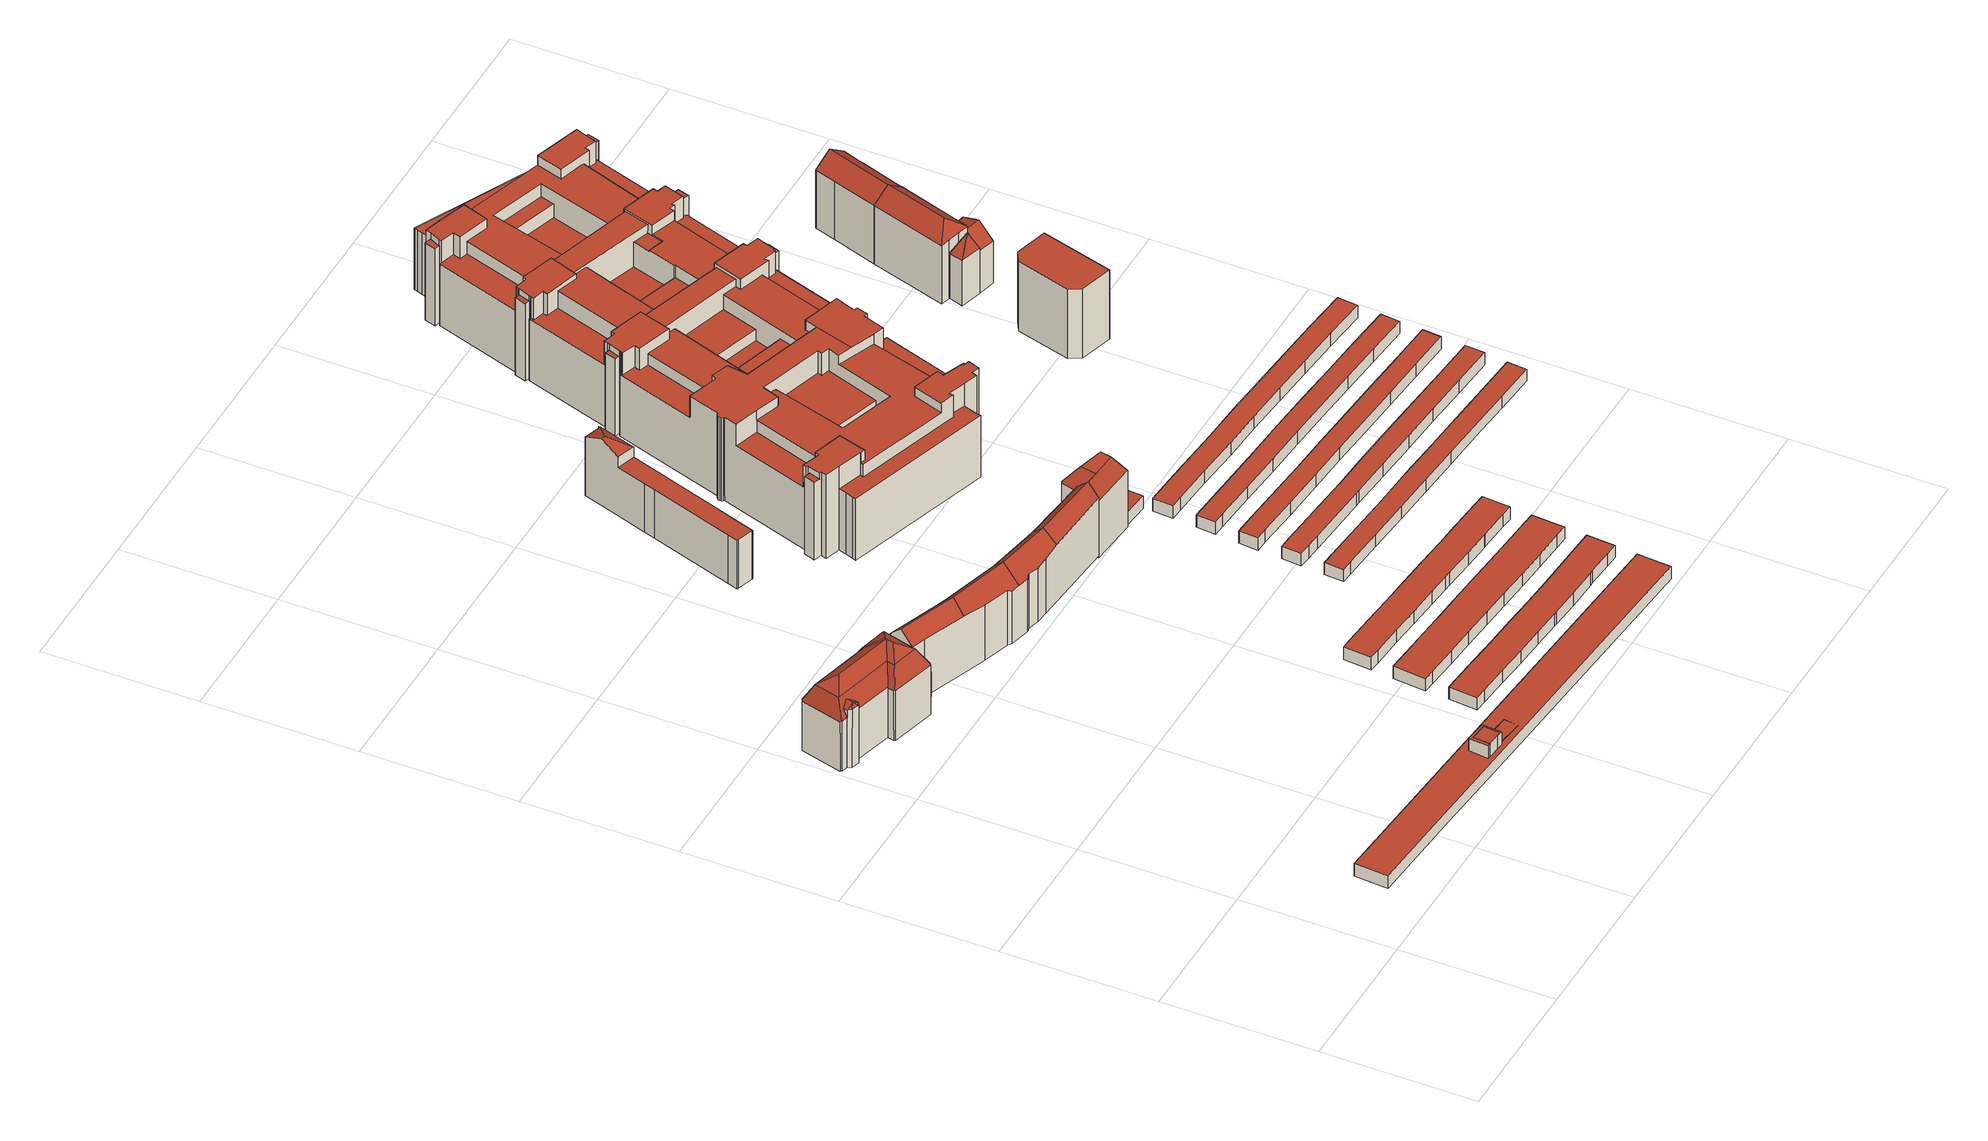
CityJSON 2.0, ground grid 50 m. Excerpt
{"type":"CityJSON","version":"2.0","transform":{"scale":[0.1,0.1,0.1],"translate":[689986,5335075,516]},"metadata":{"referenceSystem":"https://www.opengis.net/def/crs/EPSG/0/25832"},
"CityObjects":{
"building1":{"type":"Building","attributes":{"Gemeindeschluessel":"09162000","HoeheDach":"544.720","HoeheGrund":"517.690","Methode":"2000","NiedrigsteTraufeDesGebaeudes":"535.480","Geometrietyp2DReferenz":"3000","function":"31001_9998","roofType":"3400","measuredHeight":27.03},"geometry":[{"type":"MultiSurface","lod":"2","boundaries":[[[0,1,2,3]],[[4,5,6,7]],[[8,9,10,11,12,13,14,15,16,17,2,1,18]],[[19,20,21,22]],[[23,24,25,26,6,5,27,28,29]],[[13,30,14]],[[4,22,21,27,5]],[[31,15,14,30,32]],[[29,28,33,34,35]],[[36,37,38,39]],[[35,34,8,40]],[[7,6,26,41]],[[42,31,43]],[[44,45,46,47]],[[48,49,50,47]],[[51,12,11,52]],[[53,3,2,17,54,55]],[[56,57,9]],[[16,54,17]],[[58,40,8,18,59]],[[41,26,25,60]],[[31,54,16,15]],[[19,48,47,46,20]],[[42,55,54,31]],[[56,34,44,57]],[[61,62,63,64]],[[33,28,45]],[[38,37,23,29,40,58]],[[57,44,47,50,65,66]],[[0,67,59,18,1]],[[61,52,11,10,62]],[[68,64,63,66,65]],[[51,69,70,32,30,13,12]],[[10,9,57,66,63,62]],[[70,43,31,32]],[[36,39,67,0,3,53,69,51,52,61,64,68,49,48,19,22,4,7,41,60,71]],[[36,71,24,23,37]],[[68,65,50,49]],[[29,35,40]],[[8,34,56,9]],[[60,25,24,71]],[[69,53,55,42,43,70]],[[67,39,38,58,59]],[[34,33,45,44]],[[45,28,27,21,20,46]]],"semantics":{"surfaces":[{"type":"WallSurface"},{"type":"RoofSurface"},{"type":"GroundSurface"}],"values":[0,0,1,0,1,0,0,1,1,0,1,0,1,1,0,0,0,1,0,1,0,1,0,1,1,0,1,1,1,0,0,0,0,1,1,2,0,0,1,1,0,0,0,1,1]}}]},
"building2":{"type":"Building","attributes":{"Gemeindeschluessel":"09162000","HoeheDach":"529.378","HoeheGrund":"520.380","Methode":"1000","NiedrigsteTraufeDesGebaeudes":"529.378","Geometrietyp2DReferenz":"3000","function":"31001_2000","roofType":"1000","measuredHeight":9},"geometry":[{"type":"MultiSurface","lod":"2","boundaries":[[[72,73,74,75,76,77,78]],[[78,77,79,80]],[[73,72,81,82]],[[80,79,83,84,85,82,81]],[[77,76,83,79]],[[75,74,85,84]],[[74,73,82,85]],[[72,78,80,81]],[[76,75,84,83]]],"semantics":{"surfaces":[{"type":"RoofSurface"},{"type":"WallSurface"},{"type":"GroundSurface"}],"values":[0,1,1,2,1,1,1,1,1]}}]},
"building3":{"type":"Building","attributes":{"Gemeindeschluessel":"09162000","HoeheDach":"528.223","HoeheGrund":"519.420","Methode":"3100","NiedrigsteTraufeDesGebaeudes":"528.223","Geometrietyp2DReferenz":"3000","function":"31001_2000","roofType":"1000","measuredHeight":8.8},"geometry":[{"type":"MultiSurface","lod":"2","boundaries":[[[86,87,88,89]],[[90,91,92,93]],[[91,86,89,92]],[[91,90,87,86]],[[89,88,93,92]],[[87,90,93,88]]],"semantics":{"surfaces":[{"type":"WallSurface"},{"type":"RoofSurface"},{"type":"GroundSurface"}],"values":[0,0,0,1,2,0]}}]},
"building4":{"type":"Building","attributes":{"Gemeindeschluessel":"09162000","HoeheDach":"524.776","HoeheGrund":"520.360","Methode":"1000","NiedrigsteTraufeDesGebaeudes":"524.776","Geometrietyp2DReferenz":"3000","function":"31001_2000","roofType":"1000","measuredHeight":4.42},"geometry":[{"type":"MultiSurface","lod":"2","boundaries":[[[94,95,96,97,98]],[[94,98,82,81]],[[98,97,85,82]],[[82,85,99,100,81]],[[97,96,99,85]],[[95,94,81,100]],[[96,95,100,99]]],"semantics":{"surfaces":[{"type":"RoofSurface"},{"type":"WallSurface"},{"type":"GroundSurface"}],"values":[0,1,1,2,1,1,1]}}]},
"building5":{"type":"Building","attributes":{"Gemeindeschluessel":"09162000","HoeheDach":"529.369","HoeheGrund":"520.380","Methode":"1000","NiedrigsteTraufeDesGebaeudes":"524.870","Geometrietyp2DReferenz":"3000","function":"51009_1610","roofType":"1000","measuredHeight":8.99},"geometry":[{"type":"MultiSurface","lod":"2","boundaries":[[[101,102,103,104]],[[105,104,103,106]],[[107,101,104,105]],[[108,109,110,111,112,113,114,115,116,117]],[[109,108,117,118,119,120]],[[121,122,120,119,118,123,124,125,126,127],[106,128,107,105]],[[111,110,109,120,122,121,127,112]],[[124,123,118,117,116,115,114,125]],[[127,126,125,114,113,112]],[[128,102,101,107]],[[106,103,102,128]]],"semantics":{"surfaces":[{"type":"RoofSurface"},{"type":"WallSurface"},{"type":"GroundSurface"}],"values":[0,1,1,2,1,0,1,1,1,1,1]}}]},
"building6":{"type":"Building","attributes":{"Gemeindeschluessel":"09162000","HoeheDach":"542.610","HoeheGrund":"517.540","Methode":"2000","NiedrigsteTraufeDesGebaeudes":"535.355","Geometrietyp2DReferenz":"3000","function":"31001_9998","roofType":"3400","measuredHeight":25.07},"geometry":[{"type":"MultiSurface","lod":"2","boundaries":[[[129,130,131,132,133,134,135,136]],[[137,138,139,134]],[[140,141,142,143,144]],[[145,143,142,146,147,148,149,150,151]],[[152,137,134,133]],[[153,154,155,156]],[[157,158,159,160]],[[161,146,142,141]],[[162,163,164,165]],[[166,167,168,169]],[[170,171,172,173]],[[174,175,176,177]],[[178,179,129,136,180]],[[140,144,181,182]],[[174,183,184,185,175]],[[135,186,145,187]],[[188,189,190,191,179,178,192,193,194,195,196,197,198,199,161,141,140,182,200,170,173,201,202,183,174,177,162,165,203,153,156,166,169,204,157,160]],[[139,185,184,205,206,186]],[[194,207,208,195]],[[189,132,131,190]],[[207,209,187,210,208]],[[134,139,186,135]],[[169,168,211,204]],[[186,206,212,172,171,213,181,144,143,145]],[[165,164,214,203]],[[188,160,159,138,137,152]],[[138,159,158,211,168,167,155,154,214,164,163,176,175,185,139]],[[199,147,146,161]],[[196,195,208,210,151,150]],[[197,149,148,198]],[[194,193,215,209,207]],[[173,172,212,201]],[[156,155,167,166]],[[191,130,129,179]],[[204,211,158,157]],[[202,201,212,206,205]],[[190,131,130,191]],[[178,180,216,192]],[[196,150,149,197]],[[198,148,147,199]],[[177,176,163,162]],[[187,145,151,210]],[[182,181,213,200]],[[189,188,152,133,132]],[[192,216,215,193]],[[202,205,184,183]],[[215,216,180,136,135,187,209]],[[200,213,171,170]],[[203,214,154,153]]],"semantics":{"surfaces":[{"type":"RoofSurface"},{"type":"WallSurface"},{"type":"GroundSurface"}],"values":[0,0,1,0,0,1,1,1,1,1,1,1,1,1,1,0,2,0,1,1,0,0,1,0,1,1,0,1,1,1,1,1,1,1,1,1,1,1,1,1,1,0,1,1,1,1,0,1,1]}}]},
"building7":{"type":"Building","attributes":{"Gemeindeschluessel":"09162000","HoeheDach":"524.872","HoeheGrund":"520.462","Methode":"1000","NiedrigsteTraufeDesGebaeudes":"524.872","Geometrietyp2DReferenz":"3000","function":"51009_1610","roofType":"1000","measuredHeight":4.41},"geometry":[{"type":"MultiSurface","lod":"2","boundaries":[[[217,218,219,220]],[[221,222,223,224]],[[225,226,218,217]],[[227,228,229,230]],[[231,232,233,234]],[[235,236,228,227]],[[237,238,239,240]],[[230,229,241,242]],[[234,233,243,244]],[[245,246,247,248]],[[249,250,246,245]],[[222,221,237,240,249,245,248,251,252,225,217,220,253,254,235,227,230,242,231,234,244,255]],[[242,241,232,231]],[[248,247,256,251]],[[253,257,258,254]],[[252,259,226,225]],[[253,220,219,257]],[[251,256,259,252]],[[244,243,260,255]],[[222,255,260,223]],[[221,224,238,237]],[[223,260,243,233,232,241,229,228,236,258,257,219,218,226,259,256,247,246,250,239,238,224]],[[254,258,236,235]],[[240,239,250,249]]],"semantics":{"surfaces":[{"type":"WallSurface"},{"type":"GroundSurface"},{"type":"RoofSurface"}],"values":[0,0,0,0,0,0,0,0,0,0,0,1,0,0,0,0,0,0,0,0,0,2,0,0]}}]},
"building8":{"type":"Building","attributes":{"Gemeindeschluessel":"09162000","HoeheDach":"541.720","HoeheGrund":"517.350","Methode":"2000","NiedrigsteTraufeDesGebaeudes":"535.090","Geometrietyp2DReferenz":"3000","function":"31001_9998","roofType":"1000","measuredHeight":24.37,"storeysAboveGround":4},"geometry":[{"type":"MultiSurface","lod":"2","boundaries":[[[261,262,263,264]],[[265,266,267,268]],[[269,270,271,272]],[[273,274,266,265]],[[275,276,277]],[[261,264,278,279,277,276,280]],[[272,271,274,273]],[[262,261,280,281]],[[282,275,277,279,283]],[[281,280,276,275,282,284,285,286]],[[287,278,264,263]],[[288,289,290,267,266,274,271,270,291,292,285,284,293]],[[294,295,288,293,283,279,278,287]],[[268,267,290,296]],[[297,292,291,298]],[[262,281,286,297,298,269,272,273,265,268,296,299,295,294,287,263]],[[298,291,270,269]],[[284,282,283,293]],[[299,289,288,295]],[[296,290,289,299]],[[286,285,292,297]]],"semantics":{"surfaces":[{"type":"WallSurface"},{"type":"RoofSurface"},{"type":"GroundSurface"}],"values":[0,0,0,0,1,1,0,0,1,0,0,1,0,0,0,2,0,0,0,0,0]}}]},
"building9":{"type":"Building","attributes":{"Gemeindeschluessel":"09162000","HoeheDach":"524.924","HoeheGrund":"520.401","Methode":"1000","NiedrigsteTraufeDesGebaeudes":"524.924","Geometrietyp2DReferenz":"3000","function":"51009_1610","roofType":"1000","measuredHeight":4.52},"geometry":[{"type":"MultiSurface","lod":"2","boundaries":[[[300,301,302,303]],[[304,305,306,307]],[[307,306,308,309]],[[309,308,310,311]],[[301,312,313,302]],[[314,315,316,317]],[[318,319,313,312]],[[320,321,322,323]],[[324,325,326,327]],[[323,322,328,329]],[[326,325,310,308,306,305,330,303,302,313,319,331,332,333,316,315,328,322,321,334]],[[335,333,332,336]],[[337,331,319,318]],[[338,327,326,334]],[[317,316,333,335]],[[311,310,325,324]],[[338,334,321,320]],[[301,300,339,304,307,309,311,324,327,338,320,323,329,314,317,335,336,337,318,312]],[[339,330,305,304]],[[336,332,331,337]],[[329,328,315,314]],[[339,300,303,330]]],"semantics":{"surfaces":[{"type":"WallSurface"},{"type":"RoofSurface"},{"type":"GroundSurface"}],"values":[0,0,0,0,0,0,0,0,0,0,1,0,0,0,0,0,0,2,0,0,0,0]}}]},
"building10":{"type":"Building","attributes":{"Gemeindeschluessel":"09162000","HoeheDach":"524.903","HoeheGrund":"520.391","Methode":"2000","NiedrigsteTraufeDesGebaeudes":"524.903","Geometrietyp2DReferenz":"3000","function":"51009_1610","roofType":"1000","measuredHeight":4.51},"geometry":[{"type":"MultiSurface","lod":"2","boundaries":[[[340,341,342,343]],[[344,345,346,347]],[[348,349,350,351,352,353,354,355,356,357,358,340,343,359,360,361,362,344,347,363,364,365,366,367]],[[363,368,369,364]],[[366,370,371,367]],[[367,371,372,348]],[[360,373,374,361]],[[375,376,377,378,379,372,371,370,380,369,368,346,345,381,374,373,382,342,341,383,384,385,386]],[[375,386,355,354,353]],[[356,385,384,357]],[[357,384,383,358]],[[347,346,368,363]],[[352,376,375,353]],[[348,372,379,349]],[[364,369,380,365]],[[362,381,345,344]],[[358,383,341,340]],[[365,380,370,366]],[[350,378,377,351]],[[349,379,378,350]],[[343,342,382,359]],[[359,382,373,360]],[[361,374,381,362]],[[355,386,385,356]],[[351,377,376,352]]],"semantics":{"surfaces":[{"type":"WallSurface"},{"type":"GroundSurface"},{"type":"RoofSurface"}],"values":[0,0,1,0,0,0,0,2,0,0,0,0,0,0,0,0,0,0,0,0,0,0,0,0,0]}}]},
"building11":{"type":"Building","attributes":{"Gemeindeschluessel":"09162000","HoeheDach":"542.840","HoeheGrund":"516.677","Methode":"2000","NiedrigsteTraufeDesGebaeudes":"536.944","Geometrietyp2DReferenz":"3000","function":"31001_9998","roofType":"3100","measuredHeight":26.16},"geometry":[{"type":"MultiSurface","lod":"2","boundaries":[[[387,388,389,390]],[[391,392,393,394,395]],[[396,390,389,397,398,159]],[[399,400,401,402,403]],[[404,387,390,396,400,399,392,391,405,406,407,408]],[[409,410,402,401,159,398]],[[388,387,404,411]],[[388,412,409,397,389]],[[410,413,394,393,403,402]],[[399,403,393,392]],[[411,404,408,414]],[[407,415,414,408]],[[409,398,397]],[[405,416,417,406]],[[412,413,410,409]],[[396,159,401,400]],[[411,414,415,417,416,395,394,413,412,388]],[[391,395,416,405]],[[406,417,415,407]]],"semantics":{"surfaces":[{"type":"WallSurface"},{"type":"GroundSurface"},{"type":"RoofSurface"}],"values":[0,0,0,0,1,2,0,2,2,0,0,0,2,0,2,0,2,0,0]}}]},
"building12":{"type":"Building","attributes":{"Gemeindeschluessel":"09162000","HoeheDach":"521.130","HoeheGrund":"516.505","Methode":"1000","NiedrigsteTraufeDesGebaeudes":"521.130","Geometrietyp2DReferenz":"3000","function":"31001_2523","roofType":"1000","measuredHeight":4.62},"geometry":[{"type":"MultiSurface","lod":"2","boundaries":[[[418,419,420,421]],[[422,423,424,425]],[[426,418,421,427,428,422,425,429]],[[428,427,430,431]],[[426,432,419,418]],[[425,424,433,429]],[[420,419,432,433,424,423,431,430]],[[429,433,432,426]],[[428,431,423,422]],[[427,421,420,430]]],"semantics":{"surfaces":[{"type":"WallSurface"},{"type":"GroundSurface"},{"type":"RoofSurface"}],"values":[0,0,1,0,0,0,2,0,0,0]}}]},
"building13":{"type":"Building","attributes":{"Gemeindeschluessel":"09162000","HoeheDach":"524.681","HoeheGrund":"520.390","Methode":"2000","NiedrigsteTraufeDesGebaeudes":"524.681","Geometrietyp2DReferenz":"3000","function":"51009_1610","roofType":"1000","measuredHeight":4.29},"geometry":[{"type":"MultiSurface","lod":"2","boundaries":[[[434,435,436,437]],[[438,439,440,441]],[[442,443,444,445,446]],[[437,436,447,448]],[[449,450,451,452]],[[449,452,453,454,455,438,441,456,434,437,448,446,445,444,457,458,459,460]],[[456,461,435,434]],[[452,451,462,453]],[[458,463,464,459]],[[457,465,463,458]],[[442,447,436,435,461,440,439,466,462,451,450,467,464,463,465,443]],[[441,440,461,456]],[[448,447,442,446]],[[462,466,455,454,453]],[[455,466,439,438]],[[459,464,467,460]],[[460,467,450,449]],[[444,443,465,457]]],"semantics":{"surfaces":[{"type":"WallSurface"},{"type":"GroundSurface"},{"type":"RoofSurface"}],"values":[0,0,0,0,0,1,0,0,0,0,2,0,0,0,0,0,0,0]}}]},
"building14":{"type":"Building","attributes":{"Gemeindeschluessel":"09162000","HoeheDach":"524.780","HoeheGrund":"520.285","Methode":"2000","NiedrigsteTraufeDesGebaeudes":"524.780","Geometrietyp2DReferenz":"3000","function":"51009_1610","roofType":"1000","measuredHeight":4.5},"geometry":[{"type":"MultiSurface","lod":"2","boundaries":[[[468,469,470,471,472]],[[473,474,475,476]],[[477,478,479,480]],[[481,482,483,484]],[[485,481,484,486,487,488,489,477,480,490,491,492,493,473,476,494,472,471,470,495]],[[489,496,478,477]],[[494,497,468,472]],[[480,479,498,490]],[[495,499,500,485]],[[485,500,482,481]],[[488,501,496,489]],[[470,469,499,495]],[[487,502,501,488]],[[491,503,504,492]],[[492,504,505,493]],[[476,475,497,494]],[[468,497,475,474,505,504,503,498,479,478,496,501,502,483,482,500,499,469]],[[493,505,474,473]],[[483,502,487,486,484]],[[490,498,503,491]]],"semantics":{"surfaces":[{"type":"WallSurface"},{"type":"GroundSurface"},{"type":"RoofSurface"}],"values":[0,0,0,0,1,0,0,0,0,0,0,0,0,0,0,0,2,0,0,0]}}]},
"building15":{"type":"Building","attributes":{"Gemeindeschluessel":"09162000","HoeheDach":"524.690","HoeheGrund":"520.250","Methode":"2000","NiedrigsteTraufeDesGebaeudes":"524.690","Geometrietyp2DReferenz":"3000","function":"51009_1610","roofType":"1000","measuredHeight":4.44},"geometry":[{"type":"MultiSurface","lod":"2","boundaries":[[[506,507,508,509]],[[510,511,512,513,514,515,516,517,518,519,520,521,522,523,524,525,506,509]],[[519,526,527,520]],[[528,529,524,523,522]],[[509,508,530,510]],[[515,531,532,516]],[[516,532,533,517]],[[511,534,535,512]],[[517,533,536,518]],[[510,530,534,511]],[[514,537,531,515]],[[525,538,507,506]],[[521,539,528,522]],[[528,539,527,526,536,533,532,531,537,540,535,534,530,508,507,538,529]],[[518,536,526,519]],[[513,540,537,514]],[[520,527,539,521]],[[512,535,540,513]],[[524,529,538,525]]],"semantics":{"surfaces":[{"type":"WallSurface"},{"type":"GroundSurface"},{"type":"RoofSurface"}],"values":[0,1,0,0,0,0,0,0,0,0,0,0,0,2,0,0,0,0,0]}}]},
"building16":{"type":"Building","attributes":{"name":"Fach- und Berufsfachschule und Fachakademie","Gemeindeschluessel":"09162000","HoeheDach":"547.740","HoeheGrund":"517.218","Methode":"2000","NiedrigsteTraufeDesGebaeudes":"534.267","Geometrietyp2DReferenz":"3000","function":"31001_9998","roofType":"1000","measuredHeight":30.52,"storeysAboveGround":6},"geometry":[{"type":"MultiSurface","lod":"2","boundaries":[[[541,542,543,544,545]],[[546,547,548,549]],[[550,551,552,553]],[[554,555,556,557]],[[558,559,560,561]],[[562,563,564,565,566,567,568,569]],[[570,571,572,573,574,575,576,577,578,579,580,581,582]],[[583,584,585,586,587,588,589,590,591,541,545,592,593,594,595]],[[596,582,581,597]],[[598,579,578,599]],[[591,600,542,541]],[[601,602,603,604]],[[567,605,573,572,606,568]],[[607,608,609,610]],[[611,580,579,598]],[[612,613,614,615]],[[616,617,618,619]],[[620,621,622,623]],[[624,625,626,627,628]],[[629,630,631,559,558,632]],[[633,634,635,636,637,638,639,640]],[[641,642,643,644,645]],[[646,647,648,649]],[[650,651,652,653]],[[626,625,654,655]],[[656,657,658,659]],[[660,661,662,663,664,665]],[[666,667,668,669,670,671,672,673]],[[674,675,676,677]],[[559,631,678,560]],[[679,680,681,682]],[[632,558,561,683]],[[684,685,686,687]],[[688,547,546,689]],[[690,635,634,691,692,693]],[[694,695,696,697]],[[698,699,697,700]],[[701,702,703,704]],[[705,706,707,708,709,710,711,712]],[[713,714,715,716,717,718,719,720]],[[721,575,574,722]],[[723,724,725,726]],[[727,728,729,730]],[[731,732,733,734,735,736]],[[737,738,739,740,741]],[[553,552,662,661]],[[742,743,744,745,746]],[[747,748,749,715,714,705,712,750]],[[700,697,696,751,752]],[[753,754,755,639,638,756]],[[757,758,666,673]],[[759,760,761,762]],[[763,764,765,766]],[[708,672,671,767,768,769,770,709]],[[771,772,773,774,775,776,777,778,779,742,746,780,781,782]],[[783,784,785,786]],[[787,788,789,790]],[[791,687,686,792,793,794,795,796]],[[797,798,544,543,799,800,801,802,803]],[[804,805,806,807,808,809,810,811,812,813,814,815]],[[816,703,702,609,608,817,818,819,820,681,680,765,764,821]],[[822,823,824,825,555,554]],[[567,566,826,658,657,827,828,829,734,733,830,831,832,833,763,766,605]],[[741,740,834,835]],[[748,836,772,771,837,749]],[[833,821,764,763]],[[838,839,840,841]],[[842,843,844,834]],[[845,803,802,846]],[[586,847,848,587]],[[849,850,600,591,851]],[[852,853,854,855]],[[856,800,799,857,858]],[[859,860,861,862]],[[863,864,827,657,656,865]],[[866,737,741,835]],[[682,867,721,722,868,869,679]],[[733,732,870,830]],[[545,544,798,592]],[[871,872,873,874]],[[875,876,871,874]],[[877,548,547,688]],[[878,879,731,736]],[[880,577,576,881]],[[882,694,697,699,883,789,788,854,853,701,704,884]],[[708,707,692,691,885,601,604,757,673,672]],[[886,807,806,887]],[[888,889,890,891]],[[645,644,892,624,628]],[[793,792,879,878]],[[551,550,893,894,617,616]],[[669,668,895,896,897,750,712,711]],[[772,836,898,773]],[[882,884,816,821,833,832]],[[899,900,770,769]],[[768,767,901,902]],[[903,904,889,888]],[[731,879,792,686,685,905,906,751,696,695,907,870,732]],[[562,908,865,656,659,909,648,647,563]],[[631,630,910,678]],[[868,605,766,869]],[[827,864,911,828]],[[912,876,875,913]],[[914,682,681,820,915]],[[633,885,691,634]],[[916,815,814,917]],[[918,590,589,919]],[[920,871,876,912]],[[921,922,923,924,886,887,925,893,550,553,661]],[[562,569,926,908]],[[594,927,928,595]],[[828,911,929,829]],[[930,744,743,847,586,585]],[[931,932,933,934,935,936]],[[937,776,775,938]],[[939,940,941,942,825,824,943,753,756,944,945,690,693]],[[862,861,904,903]],[[780,946,947,781]],[[948,949,950,951]],[[779,652,743,742]],[[600,850,952,953,857,542]],[[693,692,707,706,713,720,954,939]],[[954,720,719,739,738,955,956,676,675]],[[781,947,957,782]],[[804,815,916,677,676,956]],[[958,701,853,852]],[[959,960,961,962,812]],[[908,926,863,865]],[[963,829,929,795,794]],[[555,825,942,964]],[[965,623,622,966]],[[841,840,801,800,856]],[[881,576,575,721,967]],[[611,951,950,597,581,580]],[[659,658,826,909]],[[855,854,788,787]],[[902,899,769,768]],[[900,710,709,770]],[[596,597,950,949,936,935,968,969,970,971,972,973]],[[636,945,944,637]],[[931,936,949,948]],[[974,975,976,977]],[[925,978,894,893]],[[570,582,596,973,896,895]],[[694,882,832,831,907,695]],[[979,747,750,897,972,971]],[[869,766,765,680,679]],[[966,622,621,980]],[[858,857,953,981]],[[555,964,982,983,674,677,916,917,984,962,961,556]],[[969,985,986,970]],[[857,799,543,542]],[[863,926,569,568,606,667,666,758,603,602,987,976,975,988,890,889,904,861,860,796,795,929,911,864]],[[752,751,906,989]],[[990,867,682,914]],[[924,808,807,886]],[[583,991,992,584]],[[993,587,848,994,995]],[[637,944,756,638]],[[891,890,988,996]],[[668,667,571,570,895]],[[995,994,651,650]],[[981,953,952,997]],[[982,941,940,983]],[[959,812,811,548,877]],[[610,609,702,701,958]],[[919,589,588,998]],[[965,989,906,905,620,623]],[[999,883,699,698]],[[806,805,1000,978,925,887]],[[1001,923,922,1002]],[[998,588,587,993]],[[1003,1004,612,615]],[[851,591,590,918]],[[979,986,985,1005,934,933,873,872,1006,1007,898,836,748,747]],[[1008,943,824,823]],[[915,820,819,1009]],[[970,986,979,971]],[[725,724,1010,629,632,683,1011,1012]],[[791,796,860,859]],[[923,809,808,924]],[[746,745,946,780]],[[660,1013,921,661]],[[996,988,975,974]],[[905,685,684,980,621,620]],[[584,992,930,585]],[[984,813,812,962]],[[705,714,713,706]],[[664,663,643,642]],[[652,651,994,848,847,743]],[[548,811,810,549]],[[785,1014,1015,1010,724,723,1003,615,614,786]],[[987,602,601,885,633,640]],[[755,977,976,987,640,639]],[[790,789,883,999]],[[670,901,767,671]],[[878,736,735,963,794,793]],[[722,574,573,605,868]],[[564,563,647,646]],[[655,654,728,727]],[[1014,991,583,595,928,1015]],[[604,603,758,757]],[[797,803,845,927,594,593]],[[665,664,1016,1017]],[[1018,689,546,549]],[[1009,819,818,1019]],[[997,952,850,849]],[[830,870,907,831]],[[939,954,675,674,983,940]],[[1002,922,921,1013]],[[1020,653,652,779,778]],[[599,578,577,880]],[[932,913,875,874,873,933]],[[935,934,1005,968]],[[664,642,1021,1016]],[[1022,817,608,607]],[[826,566,565,649,648,909]],[[972,897,896,973]],[[805,804,956,955,726,725,1012,1000]],[[917,814,813,984]],[[669,711,710,900,899,902,901,670]],[[1019,818,817,1022]],[[565,564,646,649]],[[930,992,991,1014,785,784,957,947,946,745,744]],[[774,1007,1006,775]],[[840,839,729,728,654,625,624]],[[1020,1023,937,938,920,912,913,932,931,948,951,611,598,599,880,881,967,990,914,915,1009,1019,1022,607,610,958,852,855,787,790,999,698,700,752,989,965,966,980,684,687,791,859,862,903,888,891,996,974,977,755,754,1024,759,762,822,554,557,960,959,877,688,689,1018,1001,1002,1013,660,665,1017,1025,641,645,628,627,626,655,727,730,838,841,856,858,981,997,849,851,918,919,998,993,995,650,653]],[[866,835,834,844,613,612,1004]],[[557,556,961,960]],[[910,630,629,1010,1015,928,927,845,846,618,617,894,978,1000,1012,1011]],[[1025,1021,642,641]],[[754,753,943,1008,1024]],[[968,1005,985,969]],[[910,1011,683,561,560,678]],[[964,942,941,982]],[[723,726,955,738,737,866,1004,1003]],[[1018,549,810,809,923,1001]],[[846,802,801,840,624,892,619,618]],[[967,721,867,990]],[[735,734,829,963]],[[1020,778,777,1023]],[[1017,1016,1021,1025]],[[773,898,1007,774]],[[1008,823,761,760]],[[1023,777,776,937]],[[762,761,823,822]],[[606,572,571,667]],[[717,842,834,740,718]],[[635,690,945,636]],[[730,729,839,838]],[[704,703,816,884]],[[715,749,837,783,786,614,613,844,843,716]],[[771,782,957,784,783,837]],[[740,739,719,718]],[[592,798,797,593]],[[717,716,843,842]],[[938,775,1006,872,871,920]],[[616,619,892,644,643,663,662,552,551]],[[1024,1008,760,759]]],"semantics":{"surfaces":[{"type":"WallSurface"},{"type":"RoofSurface"},{"type":"GroundSurface"}],"values":[0,1,0,0,0,0,1,1,0,0,0,0,0,0,0,0,0,1,0,0,1,0,0,0,0,0,0,0,0,1,0,1,0,0,0,0,0,0,0,0,0,1,0,0,0,0,0,0,0,0,0,0,0,0,1,0,0,0,1,1,1,0,1,0,0,0,0,0,0,0,0,0,0,0,0,1,1,0,0,0,1,0,0,0,1,1,0,0,0,0,0,1,0,0,0,0,0,1,1,0,0,0,0,0,0,0,0,0,1,0,0,0,0,0,0,1,0,0,0,0,1,0,1,0,0,0,0,0,0,0,0,0,0,0,0,0,1,1,1,0,0,0,0,0,0,0,0,0,0,1,0,0,1,0,0,0,0,0,0,0,0,0,0,0,0,0,0,0,0,0,0,0,1,0,1,0,0,0,0,0,0,0,0,0,0,0,0,1,0,1,0,0,0,0,0,1,1,0,0,0,0,0,0,0,0,0,0,0,0,0,0,0,0,0,1,0,0,0,0,0,0,0,1,1,0,1,2,0,0,1,0,0,0,0,0,0,0,0,0,0,0,0,0,1,0,0,0,1,0,0,0,1,0,0,0,0,0,1,0]}}]},
"building17":{"type":"Building","attributes":{"Gemeindeschluessel":"09162000","HoeheDach":"524.690","HoeheGrund":"520.210","Methode":"2000","NiedrigsteTraufeDesGebaeudes":"524.690","Geometrietyp2DReferenz":"3000","function":"51009_1610","roofType":"1000","measuredHeight":4.48},"geometry":[{"type":"MultiSurface","lod":"2","boundaries":[[[1026,1027,1028,1029]],[[1029,1028,1030,1031]],[[1032,1033,1034,1035]],[[1031,1036,1037,1038,1039,1040,1041,1042,1032,1035,1043,1044,1045,1046,1047,1048,1026,1029]],[[1049,1050,1039,1038,1037,1036]],[[1051,1052,1053,1034,1033,1054,1055,1056,1050,1049,1030,1028,1027,1057,1058]],[[1040,1056,1055,1041]],[[1047,1058,1057,1048]],[[1048,1057,1027,1026]],[[1031,1030,1049,1036]],[[1043,1053,1052,1044]],[[1051,1058,1047,1046,1045]],[[1042,1054,1033,1032]],[[1035,1034,1053,1043]],[[1044,1052,1051,1045]],[[1039,1050,1056,1040]],[[1041,1055,1054,1042]]],"semantics":{"surfaces":[{"type":"WallSurface"},{"type":"GroundSurface"},{"type":"RoofSurface"}],"values":[0,0,0,1,0,2,0,0,0,0,0,0,0,0,0,0,0]}}]},
"building18":{"type":"Building","attributes":{"Gemeindeschluessel":"09162000","HoeheDach":"524.680","HoeheGrund":"520.190","Methode":"2000","NiedrigsteTraufeDesGebaeudes":"524.680","Geometrietyp2DReferenz":"3000","function":"51009_1610","roofType":"1000","measuredHeight":4.49},"geometry":[{"type":"MultiSurface","lod":"2","boundaries":[[[1059,1060,1061,1062]],[[1063,1064,1060,1059]],[[1065,1066,1067,1068,1069,1070,1071,1072,1073,1074,1061,1060,1064,1075,1076,1077,1078,1079]],[[1080,1072,1071,1081]],[[1082,1065,1079,1083]],[[1084,1069,1068,1085]],[[1086,1066,1065,1082]],[[1087,1073,1072,1080]],[[1088,1067,1066,1086]],[[1085,1068,1067,1088]],[[1083,1079,1078,1089]],[[1090,1074,1073,1087]],[[1091,1076,1075,1092]],[[1092,1075,1064,1063]],[[1062,1061,1074,1090]],[[1083,1089,1093,1091,1092,1063,1059,1062,1090,1087,1080,1081,1094,1084,1085,1088,1086,1082]],[[1093,1077,1076,1091]],[[1094,1070,1069,1084]],[[1081,1071,1070,1094]],[[1089,1078,1077,1093]]],"semantics":{"surfaces":[{"type":"WallSurface"},{"type":"RoofSurface"},{"type":"GroundSurface"}],"values":[0,0,1,0,0,0,0,0,0,0,0,0,0,0,0,2,0,0,0,0]}}]},
"building19":{"type":"Building","attributes":{"Gemeindeschluessel":"09162000","HoeheDach":"542.508","HoeheGrund":"517.196","Methode":"2000","NiedrigsteTraufeDesGebaeudes":"542.508","Geometrietyp2DReferenz":"3000","function":"31001_9998","roofType":"1000","measuredHeight":25.31,"storeysAboveGround":12},"geometry":[{"type":"MultiSurface","lod":"2","boundaries":[[[1095,1096,1097,1098]],[[1099,1100,1101,1095,1098,1102,1103]],[[1098,1097,1104,1102]],[[1105,1106,1107,1108,1104,1097,1096]],[[1102,1104,1108,1103]],[[1096,1095,1101,1105]],[[1103,1108,1107,1099]],[[1100,1106,1105,1101]],[[1099,1107,1106,1100]]],"semantics":{"surfaces":[{"type":"WallSurface"},{"type":"GroundSurface"},{"type":"RoofSurface"}],"values":[0,1,0,2,0,0,0,0,0]}}]},
"building20":{"type":"Building","attributes":{"Gemeindeschluessel":"09162000","HoeheDach":"536.493","HoeheGrund":"517.410","Methode":"2000","NiedrigsteTraufeDesGebaeudes":"533.760","Geometrietyp2DReferenz":"3000","function":"31001_9998","roofType":"2100","measuredHeight":19.08,"storeysAboveGround":5},"geometry":[{"type":"MultiSurface","lod":"2","boundaries":[[[1109,1110,1111,1112,1113,1114]],[[1115,1114,1113,1116,1117,1118]],[[1119,1120,1121,1117,1116,1113,1112,1111]],[[1109,1114,1115,1118,1122,1123]],[[1119,1124,1123,1120]],[[1124,1110,1109,1123]],[[1123,1122,1118,1117,1121,1120]],[[1111,1110,1124,1119]]],"semantics":{"surfaces":[{"type":"WallSurface"},{"type":"GroundSurface"},{"type":"RoofSurface"}],"values":[0,0,1,2,0,2,0,0]}}]},
"building21":{"type":"Building","attributes":{"Gemeindeschluessel":"09162000","HoeheDach":"537.500","HoeheGrund":"517.406","Methode":"2000","NiedrigsteTraufeDesGebaeudes":"532.754","Geometrietyp2DReferenz":"3000","function":"31001_9998","roofType":"3100","measuredHeight":20.09},"geometry":[{"type":"MultiSurface","lod":"2","boundaries":[[[1125,1126,1127,1128]],[[1129,1111,1130,1131,1132]],[[1128,1133,1132,1131,1134,1135,1125]],[[1126,1125,1135,1136]],[[1128,1127,1137,1133]],[[1138,1139,1134,1131,1130]],[[1119,1138,1130,1111]],[[1138,1119,1140,1139]],[[1126,1136,1140,1119,1111,1129,1137,1127]],[[1139,1140,1136,1135,1134]],[[1129,1132,1133,1137]]],"semantics":{"surfaces":[{"type":"WallSurface"},{"type":"RoofSurface"},{"type":"GroundSurface"}],"values":[0,0,1,0,0,1,0,0,2,0,0]}}]},
"building22":{"type":"Building","attributes":{"Gemeindeschluessel":"09162000","HoeheDach":"542.770","HoeheGrund":"517.300","Methode":"2000","NiedrigsteTraufeDesGebaeudes":"538.617","Geometrietyp2DReferenz":"3000","function":"31001_9998","roofType":"3200","measuredHeight":25.47,"storeysAboveGround":7},"geometry":[{"type":"MultiSurface","lod":"2","boundaries":[[[1141,1142,1143,1144]],[[1145,1143,1142,1146,1147,1148]],[[1147,1149,1150,1148]],[[1151,1152,1153,1154]],[[1142,1141,1155,1154,1153,1146]],[[1156,1157,1152,1151]],[[1158,1148,1150,1159]],[[1151,1154,1155,1141,1144,1160,1158,1159,1161,1156]],[[1144,1143,1145,1160]],[[1149,1162,1157,1156,1161,1159,1150]],[[1146,1153,1152,1157,1162,1149,1147]],[[1160,1145,1148,1158]]],"semantics":{"surfaces":[{"type":"WallSurface"},{"type":"RoofSurface"},{"type":"GroundSurface"}],"values":[0,1,1,0,0,0,0,2,0,0,1,0]}}]},
"building23":{"type":"Building","attributes":{"Gemeindeschluessel":"09162000","HoeheDach":"542.635","HoeheGrund":"517.330","Methode":"1000","NiedrigsteTraufeDesGebaeudes":"538.480","Geometrietyp2DReferenz":"3000","function":"31001_9998","roofType":"3100","measuredHeight":25.3,"storeysAboveGround":7},"geometry":[{"type":"MultiSurface","lod":"2","boundaries":[[[1163,1164,1165,1166,1167,1168]],[[1169,1170,1171,1172]],[[1173,1169,1172,1156,1161,1159,1174,1175,1176,1177,1178]],[[1164,1177,1176,1165]],[[1173,1179,1170,1169]],[[1178,1180,1179,1173]],[[1177,1164,1180,1178]],[[1172,1171,1181,1156]],[[1168,1167,1166,1175,1174,1159]],[[1175,1166,1165,1176]],[[1181,1171,1170,1179,1180,1164,1163]],[[1161,1156,1181,1163,1168,1159]]],"semantics":{"surfaces":[{"type":"RoofSurface"},{"type":"WallSurface"},{"type":"GroundSurface"}],"values":[0,1,2,1,1,1,1,1,1,1,0,1]}}]}
},
"vertices":[
[198,1689,17],[198,1689,198],[74,1722,199],[74,1722,17],[390,1796,17],[390,1796,196],[385,1781,197],[385,1781,17],[238,1711,258],[34,1762,258],[6,1740,202],[8,1738,198],[26,1734,200],[27,1733,197],[30,1747,226],[55,1749,243],[76,1735,226],[72,1720,196],[198,1689,197],[240,1838,17],[240,1838,196],[387,1801,196],[387,1801,17],[343,1627,200],[346,1629,196],[355,1665,197],[362,1692,197],[388,1799,200],[350,1777,258],[320,1663,258],[27,1733,226],[49,1726,243],[28,1731,227],[294,1745,287],[293,1740,287],[286,1715,287],[341,1625,17],[341,1625,196],[196,1663,196],[196,1663,17],[231,1686,258],[362,1692,17],[59,1714,228],[35,1720,228],[260,1795,258],[261,1799,258],[238,1837,199],[235,1835,195],[235,1835,17],[235,1834,17],[235,1834,197],[26,1734,17],[8,1738,17],[61,1713,17],[72,1720,226],[61,1713,227],[93,1791,287],[56,1846,258],[194,1665,201],[193,1668,197],[355,1665,17],[4,1743,17],[4,1743,196],[39,1879,197],[39,1879,17],[44,1882,198],[42,1881,202],[193,1668,17],[44,1882,17],[34,1720,17],[34,1720,227],[346,1629,17],
[845,96,134],[848,119,134],[850,141,134],[850,145,134],[795,150,134],[791,95,134],[845,90,134],[791,95,44],[845,90,44],[845,96,44],[848,119,44],[795,150,44],[850,145,44],[850,141,44],
[362,1692,122],[405,1676,122],[405,1676,34],[362,1692,34],[395,1650,122],[355,1665,122],[355,1665,34],[395,1650,34],
[845,96,88],[947,84,88],[952,131,88],[850,141,88],[848,119,88],[952,131,44],[947,84,44],
[850,89,134],[856,153,134],[785,160,134],[778,96,134],[778,96,89],[785,160,89],[850,89,89],[1769,90,44],[1763,5,44],[777,78,44],[531,96,44],[190,120,44],[190,129,44],[197,230,44],[781,187,44],[788,187,44],[1771,115,44],[1771,115,89],[1769,90,89],[1763,5,89],[531,96,89],[777,78,89],[788,187,89],[781,187,89],[197,230,89],[190,129,89],[190,120,89],[856,153,89],
[791,1542,207],[805,1545,213],[843,1534,209],[885,1532,214],[945,1527,221],[948,1570,266],[765,1604,266],[753,1550,208],[1184,1546,266],[1192,1583,231],[953,1607,231],[580,1718,15],[569,1723,15],[569,1723,196],[579,1718,198],[580,1718,198],[573,1698,231],[558,1726,198],[544,1729,201],[542,1733,196],[529,1735,201],[385,1781,211],[382,1769,231],[1177,1509,227],[1005,1620,15],[1005,1620,201],[1012,1619,202],[1012,1619,15],[1042,1610,15],[1042,1610,211],[1194,1594,213],[1194,1594,15],[558,1726,15],[981,1621,15],[981,1621,205],[989,1621,202],[989,1621,15],[1020,1617,15],[1020,1617,205],[1027,1614,208],[1027,1614,15],[604,1705,15],[604,1705,207],[746,1667,203],[746,1667,15],[966,1622,15],[966,1622,205],[979,1624,199],[979,1624,15],[724,1557,15],[791,1542,15],[724,1557,206],[589,1711,204],[589,1711,15],[821,1649,15],[821,1649,203],[955,1624,203],[775,1640,231],[561,1663,266],[1177,1509,15],[885,1532,15],[843,1534,15],[805,1545,15],[713,1567,15],[623,1595,15],[405,1676,15],[362,1692,15],[385,1781,15],[529,1735,15],[542,1733,15],[544,1729,15],[593,1713,15],[759,1668,15],[810,1656,15],[997,1621,15],[1030,1616,15],[810,1656,196],[781,1663,194],[405,1676,222],[362,1692,222],[548,1623,222],[372,1733,266],[1030,1616,203],[759,1668,195],[593,1713,199],[997,1621,201],[623,1595,216],[713,1567,213],
[1042,237,45],[1042,237,89],[1004,240,89],[1004,240,45],[1734,190,45],[1777,187,45],[1777,187,89],[1734,190,89],[1141,229,45],[1141,229,89],[1249,314,45],[1249,314,89],[1347,307,89],[1347,307,45],[1543,292,45],[1543,292,89],[1642,287,89],[1642,287,45],[1149,322,45],[1149,322,89],[1647,195,45],[1647,195,89],[1635,195,89],[1635,195,45],[1445,299,89],[1445,299,45],[1740,282,89],[1740,282,45],[1439,206,45],[1439,206,89],[1432,207,89],[1432,207,45],[1534,200,45],[1534,200,89],[1339,214,45],[1241,221,45],[1012,333,45],[1048,330,45],[1783,279,45],[1339,214,89],[1012,333,89],[1048,330,89],[1241,221,89],[1783,279,89],
[842,2909,225],[842,2909,14],[840,2903,14],[840,2903,228],[605,2356,14],[605,2356,191],[601,2357,191],[601,2357,14],[699,2459,14],[699,2459,191],[660,2338,191],[660,2338,14],[656,2339,14],[656,2339,191],[802,2781,228],[841,2903,228],[777,2856,257],[782,2922,228],[762,2861,257],[843,2909,225],[843,2909,14],[802,2780,228],[743,2799,228],[802,2780,191],[802,2779,191],[802,2779,14],[782,2922,14],[712,2703,191],[700,2665,191],[612,2391,191],[758,2643,191],[773,2688,191],[743,2799,191],[742,2798,14],[712,2703,14],[612,2391,14],[773,2688,14],[758,2643,14],[700,2665,14],
[1746,354,44],[1788,351,44],[1788,351,89],[1746,354,89],[1548,366,44],[1548,366,89],[1450,374,89],[1450,374,44],[1355,381,89],[1355,381,44],[1253,389,89],[1253,389,44],[1794,457,44],[1794,457,89],[1261,496,44],[1261,496,89],[1362,489,89],[1362,489,44],[1754,460,44],[1754,460,89],[1026,514,44],[1026,514,89],[1064,511,89],[1064,511,44],[1155,396,44],[1155,396,89],[1054,404,89],[1054,404,44],[1164,504,89],[1164,504,44],[1646,360,89],[1655,467,89],[1558,474,89],[1459,482,89],[1016,407,89],[1459,482,44],[1558,474,44],[1655,467,44],[1016,407,44],[1646,360,44],
[1766,621,44],[1766,621,89],[1806,618,89],[1806,618,44],[1565,544,44],[1565,544,89],[1465,552,89],[1465,552,44],[1032,585,44],[1040,676,44],[1076,674,44],[1178,666,44],[1274,658,44],[1375,650,44],[1441,645,44],[1472,643,44],[1570,635,44],[1655,629,44],[1668,628,44],[1799,526,44],[1759,530,44],[1660,536,44],[1653,537,44],[1439,554,44],[1368,559,44],[1268,567,44],[1171,575,44],[1069,582,44],[1439,554,89],[1368,559,89],[1171,575,89],[1069,582,89],[1032,585,89],[1759,530,89],[1660,536,89],[1375,650,89],[1274,658,89],[1178,666,89],[1076,674,89],[1040,676,89],[1268,567,89],[1653,537,89],[1799,526,89],[1668,628,89],[1655,629,89],[1570,635,89],[1472,643,89],
[1336,1497,7],[1336,1497,213],[1177,1509,213],[1177,1509,7],[1358,1599,7],[1355,1604,7],[1355,1604,213],[1356,1601,216],[1358,1599,213],[1194,1594,7],[1184,1543,268],[1192,1582,214],[1209,1641,7],[1204,1638,7],[1204,1638,215],[1206,1639,218],[1209,1641,214],[1340,1501,7],[1356,1593,7],[1347,1558,7],[1345,1544,7],[1341,1518,7],[1223,1540,268],[1234,1594,268],[1340,1501,209],[1309,1534,268],[1317,1572,268],[1341,1518,213],[1345,1544,216],[1356,1593,213],[1347,1558,216],
[1431,1494,5],[1431,1494,51],[1340,1501,51],[1340,1501,5],[1347,1558,5],[1347,1558,51],[1356,1593,51],[1356,1593,5],[1435,1546,5],[1341,1518,5],[1345,1544,5],[1411,1579,5],[1341,1518,51],[1345,1544,51],[1435,1546,51],[1411,1579,51],
[2231,826,44],[2231,826,87],[2371,816,87],[2371,816,44],[1808,857,44],[1808,857,87],[1949,846,87],[1949,846,44],[2226,762,87],[1945,783,87],[1945,783,44],[2083,773,44],[2226,762,44],[2366,752,87],[2366,752,44],[1347,826,44],[1347,826,87],[1351,889,87],[1351,889,44],[1392,886,44],[1529,876,44],[1671,865,44],[2087,836,44],[1803,793,44],[1666,802,44],[1525,813,44],[1386,823,44],[2087,836,87],[1392,886,87],[1666,802,87],[1525,813,87],[1803,793,87],[1671,865,87],[1386,823,87],
[1662,941,88],[1447,957,88],[1447,957,43],[1535,950,43],[1662,941,43],[1955,921,43],[1955,921,88],[1813,931,88],[1813,931,43],[2098,975,43],[2098,975,88],[2241,964,88],[2241,964,43],[1362,1028,43],[1362,1028,88],[1402,1025,88],[1402,1025,43],[1357,964,43],[1539,1014,43],[1682,1003,43],[1818,995,43],[1960,985,43],[2383,954,43],[2378,890,43],[2237,900,43],[2093,911,43],[1677,940,43],[1397,960,43],[1960,985,88],[1677,940,88],[2383,954,88],[1397,960,88],[1357,964,88],[1818,995,88],[1682,1003,88],[2378,890,88],[2237,900,88],[2093,911,88],
[1545,1091,42],[1545,1091,87],[1408,1101,87],[1408,1101,42],[1367,1104,42],[1372,1166,42],[1413,1163,42],[1549,1153,42],[1692,1142,42],[1828,1134,42],[1970,1123,42],[2109,1113,42],[2251,1102,42],[2393,1092,42],[2389,1031,42],[2247,1041,42],[2104,1051,42],[1965,1061,42],[1824,1072,42],[1688,1080,42],[2393,1092,87],[2389,1031,87],[2104,1051,87],[1824,1072,87],[1367,1104,87],[1828,1134,87],[1970,1123,87],[2109,1113,87],[1372,1166,87],[1413,1163,87],[2251,1102,87],[1692,1142,87],[1688,1080,87],[2247,1041,87],[1549,1153,87],
[1871,3430,236],[1871,3430,293],[1871,3430,315],[1868,3421,315],[1868,3421,236],[1174,3333,294],[1162,3296,294],[1178,3291,294],[1190,3328,294],[1323,3578,236],[1323,3578,315],[1331,3603,315],[1331,3603,236],[1085,3000,12],[1085,3000,236],[1079,3002,236],[1079,3002,12],[1656,3448,185],[1656,3448,235],[1473,3507,235],[1473,3507,185],[1337,2432,235],[1278,2255,235],[1278,2255,183],[1261,2203,183],[1261,2203,281],[1324,2394,281],[1324,2394,315],[1337,2432,315],[1421,2546,316],[1408,2505,316],[1370,2376,316],[1449,2346,316],[1486,2334,316],[1495,2362,316],[1509,2406,316],[1521,2402,316],[1533,2439,316],[1521,2443,316],[1535,2487,316],[1537,2486,316],[1545,2509,316],[1753,3185,236],[1748,3170,236],[1779,3160,236],[1773,3141,236],[1784,3137,236],[1786,3143,236],[1792,3141,236],[1883,3426,236],[1877,3428,236],[1829,3434,236],[1825,3420,236],[1802,3427,236],[1723,3194,236],[1545,2509,236],[1537,2486,236],[1521,2443,12],[1533,2439,12],[1877,3428,293],[1079,2659,278],[1079,2659,315],[1088,2675,315],[1088,2675,278],[1449,2346,281],[1370,2376,315],[1421,2025,12],[1421,2025,315],[1415,2007,315],[1415,2007,12],[1535,2487,12],[1541,3094,277],[1541,3094,281],[1595,3077,281],[1595,3077,277],[1428,3546,315],[1428,3546,281],[1456,3631,281],[1456,3631,315],[833,2214,294],[845,2251,294],[825,2257,294],[813,2220,294],[1359,3663,235],[1378,3724,235],[1378,3724,12],[1368,3691,12],[1359,3663,12],[1590,3229,281],[1670,3495,281],[1670,3495,235],[1590,3229,185],[1060,2666,236],[1136,2899,236],[1104,2909,236],[1110,2928,236],[1064,2943,236],[1069,2951,236],[1063,2952,236],[979,2691,236],[1303,3660,12],[1303,3660,293],[1303,3660,315],[1309,3678,315],[1309,3678,12],[1116,2307,183],[1116,2307,235],[1099,2255,235],[1099,2255,183],[1792,3093,12],[1792,3093,294],[1772,3100,294],[1772,3100,12],[1384,3740,235],[1384,3740,12],[1148,2507,235],[1148,2507,281],[1146,2495,281],[1146,2495,235],[1283,3618,12],[1283,3618,236],[1283,3618,315],[1285,3625,315],[1285,3625,293],[1285,3625,12],[1137,2588,315],[1408,2505,315],[1408,2505,280],[1360,2520,280],[1360,2520,248],[1167,2579,248],[1167,2579,278],[1137,2588,278],[1174,3001,236],[1174,3001,298],[1248,3236,298],[1248,3236,236],[1486,3554,235],[1375,2092,236],[1375,2092,315],[1447,2064,315],[1447,2064,236],[1411,3284,185],[847,2257,12],[847,2257,317],[841,2259,317],[841,2259,12],[1162,3296,12],[1174,3333,12],[1104,2909,316],[1136,2899,278],[1216,2872,278],[1216,2872,316],[963,2150,236],[963,2150,317],[882,2177,317],[882,2177,236],[875,2153,12],[875,2153,236],[882,2177,12],[1365,2022,236],[1365,2022,315],[1309,2042,315],[1309,2042,236],[1507,2806,306],[1223,2894,306],[1223,2894,278],[1267,2880,278],[1267,2880,226],[1459,2821,226],[1459,2821,280],[1507,2806,280],[1246,2968,306],[1530,2878,306],[1530,2878,281],[1481,2893,281],[1481,2893,235],[1292,2953,235],[1292,2953,298],[1246,2968,298],[1495,2362,236],[1486,2334,236],[1612,3133,308],[1636,3215,308],[1351,3302,308],[1326,3229,308],[1388,3753,12],[1388,3753,235],[1849,3529,235],[1849,3529,12],[909,2265,317],[1006,2235,317],[1006,2235,281],[927,2259,281],[927,2259,236],[909,2265,236],[1380,3211,187],[1380,3211,298],[1328,3060,298],[1328,3060,235],[1328,3060,187],[1762,3104,236],[1762,3104,294],[1762,3104,315],[1759,3094,315],[1759,3094,236],[1501,2787,316],[1533,2886,316],[1533,2886,281],[1501,2787,280],[833,2193,317],[833,2193,12],[1069,2950,316],[1069,2950,12],[1063,2952,12],[1069,2951,316],[1146,2655,278],[1146,2655,315],[1055,2962,12],[1055,2962,294],[1067,2999,294],[1067,2999,12],[1293,2142,281],[1293,2142,315],[1382,2115,315],[1382,2115,281],[1197,2667,248],[1197,2667,186],[1228,2761,186],[1228,2761,226],[1615,2861,236],[1646,2851,236],[1644,2837,236],[1684,2824,236],[1679,2809,236],[1685,2807,236],[1776,3092,236],[1770,3094,236],[1772,3100,236],[1716,3109,236],[1715,3099,236],[1695,3105,236],[1690,3088,281],[1690,3088,315],[1607,3116,315],[1607,3116,281],[1346,1961,12],[1346,1961,236],[863,2115,236],[863,2115,12],[938,2562,12],[844,2271,317],[844,2271,236],[924,2519,236],[924,2519,315],[938,2562,315],[1825,3420,315],[1829,3434,315],[1885,3473,315],[1891,3492,315],[1842,3508,315],[1741,3540,315],[1715,3454,315],[1320,3214,315],[1353,3308,315],[1243,3342,315],[1237,3330,315],[1198,3341,315],[1192,3334,315],[1190,3328,315],[1178,3291,315],[1176,3285,315],[1172,3274,315],[1210,3263,315],[1206,3249,315],[1308,2028,315],[1447,2017,315],[1459,2054,315],[1439,2060,315],[1441,2066,315],[1260,2043,315],[1083,2994,12],[1083,2994,294],[1083,2994,316],[1085,3000,316],[1078,2262,281],[1103,2521,281],[1085,2467,281],[1004,2494,281],[979,2144,281],[963,2149,281],[959,2139,281],[1260,2043,281],[1513,3001,235],[1513,3001,187],[1646,2851,316],[1615,2861,281],[1845,3517,12],[1845,3517,235],[1842,3508,235],[1842,3508,12],[1516,3000,235],[1516,3000,281],[1513,3001,281],[1715,3454,281],[1741,3540,281],[1773,3141,294],[1784,3137,294],[1879,3434,12],[1879,3434,293],[1877,3428,12],[1357,1998,12],[1357,1998,236],[1349,1973,236],[1349,1973,12],[1891,3492,12],[1885,3473,293],[1885,3473,12],[934,2565,12],[934,2565,315],[932,2569,315],[932,2569,12],[1314,2455,315],[1103,2521,315],[1314,2455,235],[1558,3151,187],[1538,2349,236],[1449,2346,236],[1382,2115,236],[979,2144,317],[1677,2803,294],[1677,2803,316],[1666,2765,316],[1666,2765,294],[1685,2759,294],[1697,2796,294],[1178,3291,12],[904,2251,236],[904,2251,317],[1521,2402,12],[1509,2406,12],[959,2139,236],[867,2128,236],[1308,2028,236],[1060,2666,278],[1237,3330,236],[1243,3342,236],[931,2578,12],[931,2578,315],[934,2582,315],[934,2582,12],[1359,3663,315],[1350,3570,236],[1350,3570,281],[1421,2546,280],[1507,2520,280],[1585,2761,280],[1644,2837,316],[1420,2701,186],[1420,2701,226],[1389,2609,248],[1389,2609,186],[931,2574,12],[931,2574,315],[833,2214,317],[839,2211,317],[963,2149,317],[1310,2440,235],[1078,2262,235],[1486,3554,281],[1085,2467,315],[1697,2796,12],[1685,2759,12],[1447,2064,12],[1441,2066,12],[1206,3249,236],[1210,3263,236],[1883,3426,12],[1792,3141,12],[1677,2803,12],[1277,3620,236],[1186,3336,236],[1192,3334,236],[1198,3341,236],[1275,3332,236],[1310,2440,315],[1802,3427,281],[1723,3194,281],[1004,2494,315],[1779,3160,315],[1663,2759,12],[1665,2765,12],[1665,2765,316],[1663,2760,316],[1663,2760,236],[1663,2759,236],[1685,2807,12],[1679,2809,12],[1249,2977,316],[1135,3013,316],[1131,3000,316],[1089,3012,316],[1071,2957,316],[1064,2943,316],[1110,2928,316],[1716,3109,315],[1715,3099,315],[1669,2757,12],[1669,2757,236],[1578,2473,236],[1578,2473,12],[1900,3428,293],[1911,3465,293],[1249,2977,298],[1326,3229,298],[1320,3214,298],[1695,3105,315],[1365,2022,12],[1176,3285,12],[1170,3287,12],[1170,3287,236],[1176,3285,236],[1004,2494,236],[1089,3012,236],[813,2220,12],[825,2257,12],[1495,2362,12],[1656,2762,236],[1654,2754,236],[1612,2768,236],[1611,2754,236],[1585,2761,236],[1507,2520,236],[941,2587,12],[941,2587,315],[946,2587,315],[946,2587,12],[1275,3332,281],[1611,2754,316],[845,2251,12],[1911,3465,12],[1131,3000,236],[1135,3013,236],[1172,3274,236],[1654,2754,316],[1612,2768,316],[979,2691,315],[937,2585,315],[839,2211,12],[1538,2349,12],[1753,3185,315],[1748,3170,315],[1784,3137,12],[1804,3131,294],[1804,3131,12],[937,2585,12],[1900,3428,12],[1786,3143,12],[867,2128,12],[1353,3308,281],[1192,3334,12],[1186,3336,12],[1612,3133,277],[1558,3151,277],[1656,2762,316],[1679,2809,316],[1684,2824,316],[1071,2957,294],[1439,2060,12],[1636,3215,281],[1411,3284,281],[1351,3302,281],[1277,3620,12],[1638,3220,315],[1638,3220,281],[1269,3630,293],[1269,3630,12],[1190,3328,12],[1459,2054,12],[1770,3094,12],[1281,3667,293],[1447,2017,12],[1776,3092,12],[1071,2957,12],[1281,3667,12],
[1554,1229,42],[1554,1229,87],[1418,1239,87],[1418,1239,42],[1378,1242,87],[1378,1242,42],[2260,1240,42],[2260,1240,87],[2403,1228,87],[2403,1228,42],[1382,1304,42],[1423,1301,42],[1559,1291,42],[1702,1281,42],[1838,1273,42],[1979,1262,42],[2118,1251,42],[2398,1166,42],[2256,1177,42],[2114,1189,42],[1975,1199,42],[1834,1210,42],[1698,1218,42],[1382,1304,87],[1702,1281,87],[2114,1189,87],[2256,1177,87],[2398,1166,87],[2118,1251,87],[1979,1262,87],[1838,1273,87],[1698,1218,87],[1834,1210,87],
[1988,1404,42],[1988,1404,87],[2126,1394,87],[2126,1394,42],[1848,1415,42],[1848,1415,87],[1429,1377,87],[1564,1368,87],[1708,1357,87],[1843,1349,87],[1984,1338,87],[2122,1328,87],[2265,1316,87],[2409,1302,87],[2415,1368,87],[2269,1382,87],[1713,1423,87],[1567,1434,87],[1433,1443,87],[1393,1446,87],[1388,1380,87],[2409,1302,42],[2265,1316,42],[1429,1377,42],[1388,1380,42],[1984,1338,42],[1843,1349,42],[1564,1368,42],[2415,1368,42],[1708,1357,42],[1393,1446,42],[2269,1382,42],[1567,1434,42],[1713,1423,42],[1433,1443,42],[2122,1328,42],
[2115,2139,12],[2115,2139,265],[2050,1903,265],[2050,1903,12],[1970,2148,12],[2008,2169,12],[2079,2150,12],[1942,1934,12],[1921,1971,12],[1942,1934,265],[2079,2150,265],[2008,2169,265],[1970,2148,265],[1921,1971,265],
[2085,2365,205],[2086,2365,205],[2086,2365,14],[2085,2365,14],[2051,2375,14],[2051,2375,192],[2013,2385,178],[2013,2385,14],[2012,2385,14],[2012,2385,178],[2069,2318,14],[1998,2338,14],[2004,2358,14],[2004,2358,178],[1998,2338,179],[2069,2318,178],
[2143,2368,211],[2143,2368,14],[2156,2412,14],[2156,2412,193],[2088,2371,14],[2086,2365,211],[2087,2369,215],[2088,2371,214],[2106,2424,194],[2139,2356,215],[2140,2357,215],[2140,2357,14],[2106,2424,14],[2069,2318,168],[2125,2304,168],[2125,2304,14],
[2086,2365,13],[2086,2365,226],[2051,2375,226],[2051,2375,13],[2012,2385,226],[2086,2368,229],[2047,2418,268],[1980,2394,226],[2110,2625,268],[2056,2642,226],[2106,2424,13],[2106,2424,227],[2088,2371,229],[2088,2371,13],[2086,2368,13],[2164,2609,13],[2164,2609,226],[1980,2394,13],[2056,2642,13],[2012,2385,13],[2110,2625,13],[2110,2625,267],
[2110,2625,266],[2180,2842,266],[2125,2858,225],[2103,2788,225],[2091,2750,225],[2056,2642,225],[2211,2752,13],[2211,2752,225],[2199,2716,225],[2199,2716,13],[2215,2767,13],[2091,2750,13],[2103,2788,13],[2125,2858,13],[2180,2842,13],[2234,2825,13],[2215,2767,225],[2234,2825,225],[2164,2609,225]
]}
